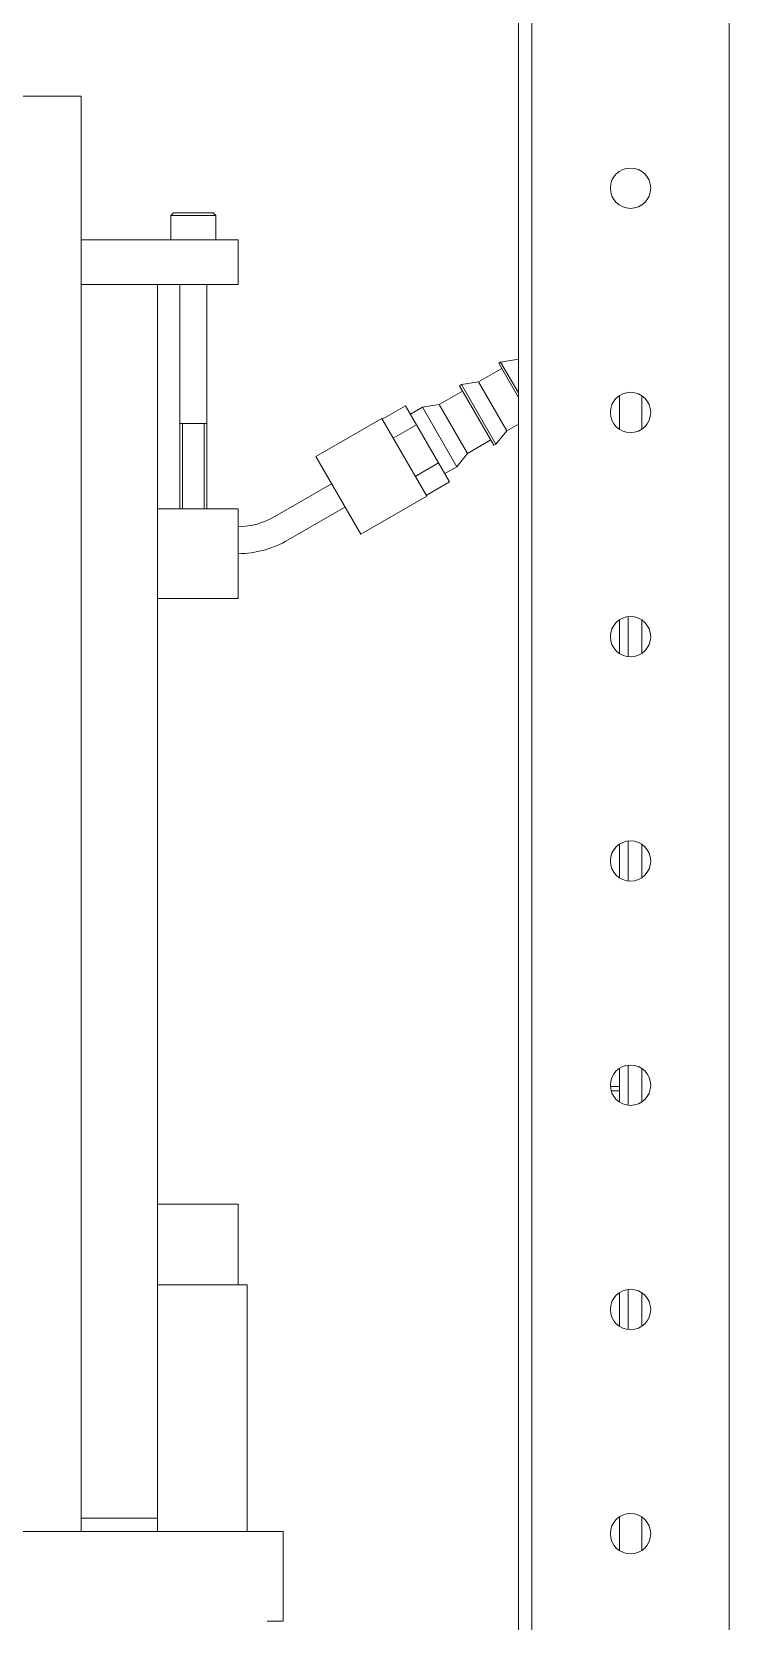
# Model space of a CAD drawing. Header units: millimetres. Extents: x 0 to 8410, y 0 to 5940.
# Drawn here: x 649.6 to 805.1, y 4569.3 to 4923.7 of the extents above; entities that cross this region are included whole.
import ezdxf

# ---------------------------------------------------------------- set-up
doc = ezdxf.new("R2010")
doc.units = ezdxf.units.MM
doc.header["$LTSCALE"] = 10
doc.layers.add('가시적인 것(ISO)', color=3, linetype='Continuous', lineweight=5, true_color=0x00ff00)
doc.layers.add('가시적인 좁은 것(ISO)', color=3, linetype='Continuous', lineweight=5, true_color=0x00ff00)

msp = doc.modelspace()

# ---------------------------------------------------------------- linework, layer by layer
at = {"layer": '가시적인 것(ISO)'}
for p, q in [((761.09, 3651.55), (761.09, 5516.15)), ((805.09, 3651.55), (805.09, 5516.15)), ((758.09, 3651.55), (758.09, 5103.85)), ((612.09, 4909.35), (660.59, 4909.35)), ((660.59, 4909.35), (660.59, 4589.35)), ((681.19, 4883.35), (680.59, 4882.75)), ((681.19, 4883.35), (689.99, 4883.35)), ((689.99, 4883.35), (690.59, 4882.75)), ((690.59, 4882.75), (680.59, 4882.75)), ((680.59, 4877.35), (680.59, 4882.75)), ((690.59, 4877.35), (690.59, 4882.75)), ((695.59, 4877.35), (660.59, 4877.35)), ((695.59, 4877.35), (695.59, 4867.35)), ((695.59, 4867.35), (660.59, 4867.35)), ((677.59, 4807.35), (677.59, 4867.35)), ((682.59, 4817.35), (682.59, 4867.35)), ((688.59, 4817.35), (688.59, 4867.35)), ((749.17, 4845.67), (754.36, 4848.67)), ((753.69, 4849.84), (754.12, 4850.09)), ((758.09, 4842.21), (753.69, 4849.84)), ((758.09, 4850.76), (754.12, 4850.09)), ((758.09, 4843.21), (754.12, 4850.09)), ((744.96, 4844.8), (745.4, 4845.05)), ((752.61, 4831.54), (744.96, 4844.8)), ((749.17, 4845.67), (745.4, 4845.05)), ((753.05, 4831.8), (745.4, 4845.05)), ((755.47, 4834.75), (749.17, 4845.67)), ((740.44, 4840.63), (745.64, 4843.63)), ((780.59, 4835.1), (780.59, 4842.59)), ((785.59, 4835.1), (785.59, 4842.59)), ((712.91, 4829.01), (727.64, 4837.51)), ((737.64, 4820.19), (727.64, 4837.51)), ((732.93, 4840.35), (727.73, 4837.35)), ((732.93, 4840.35), (735.38, 4836.1)), ((734.01, 4838.47), (736.67, 4840.01)), ((740.44, 4840.63), (736.67, 4840.01)), ((744.32, 4826.76), (736.67, 4840.01)), ((746.74, 4829.71), (740.44, 4840.63)), ((682.59, 4836.35), (688.59, 4836.35)), ((735.38, 4836.1), (730.18, 4833.1)), ((735.38, 4836.1), (740.29, 4827.6)), ((755.47, 4834.75), (753.05, 4831.8)), ((755.47, 4834.75), (758.09, 4836.27)), ((746.74, 4829.71), (751.94, 4832.71)), ((752.61, 4831.54), (753.05, 4831.8)), ((712.91, 4829.01), (722.91, 4811.69)), ((740.29, 4827.6), (735.09, 4824.6)), ((740.29, 4827.6), (742.74, 4823.35)), ((741.66, 4825.22), (744.32, 4826.76)), ((746.74, 4829.71), (744.32, 4826.76)), ((742.74, 4823.35), (737.54, 4820.35)), ((716.41, 4822.94), (703.73, 4815.62)), ((722.91, 4811.69), (737.64, 4820.19)), ((677.59, 4817.35), (695.59, 4817.35)), ((695.59, 4809.35), (695.59, 4817.35)), ((719.41, 4817.75), (706.73, 4810.43)), ((695.59, 4809.35), (695.59, 4797.35)), ((677.59, 4807.35), (677.59, 4652.35)), ((677.59, 4797.35), (695.59, 4797.35)), ((780.59, 4792.59), (780.59, 4785.1)), ((782.59, 4793.32), (782.59, 4784.37)), ((785.59, 4785.1), (785.59, 4792.59)), ((780.59, 4742.59), (780.59, 4735.1)), ((782.59, 4743.32), (782.59, 4734.37)), ((785.59, 4735.1), (785.59, 4742.59)), ((780.59, 4692.59), (780.59, 4688.6)), ((782.59, 4693.32), (782.59, 4684.37)), ((785.59, 4685.1), (785.59, 4692.59)), ((780.59, 4688.6), (778.6, 4688.6)), ((780.59, 4688.6), (780.59, 4687.6)), ((780.59, 4687.6), (778.77, 4687.6)), ((780.59, 4687.6), (780.59, 4685.1)), ((695.59, 4662.35), (677.59, 4662.35)), ((695.59, 4650.35), (695.59, 4662.35)), ((677.59, 4644.35), (677.59, 4652.35)), ((695.59, 4650.35), (695.59, 4644.35)), ((677.59, 4589.35), (677.59, 4644.35)), ((697.59, 4644.35), (677.59, 4644.35)), ((697.59, 4589.35), (697.59, 4644.35)), ((780.59, 4642.59), (780.59, 4635.1)), ((782.59, 4643.32), (782.59, 4634.37)), ((785.59, 4635.1), (785.59, 4642.59)), ((475.59, 4589.35), (705.59, 4589.35)), ((660.59, 4592.35), (677.59, 4592.35)), ((705.59, 4569.35), (705.59, 4589.35)), ((780.59, 4585.1), (780.59, 4592.59)), ((785.59, 4585.1), (785.59, 4592.59)), ((705.59, 4569.35), (702.09, 4569.35))]:
    msp.add_line(p, q, dxfattribs=at)
for centre in [(783.09, 4888.85), (783.09, 4838.85), (783.09, 4788.85), (783.09, 4738.85), (783.09, 4688.85), (783.09, 4638.85), (783.09, 4588.85)]:
    msp.add_circle(centre, 4.5, dxfattribs=at)
for radius, start in [(17, 271.21), (23, 270.8943)]:
    msp.add_arc((695.23, 4830.35), radius, start, 300, dxfattribs=at)
at = {"layer": '가시적인 좁은 것(ISO)'}
for p, q in [((683.17, 4836.35), (683.17, 4817.35)), ((688.02, 4817.35), (688.02, 4836.35))]:
    msp.add_line(p, q, dxfattribs=at)

doc.saveas('drawing.dxf')
